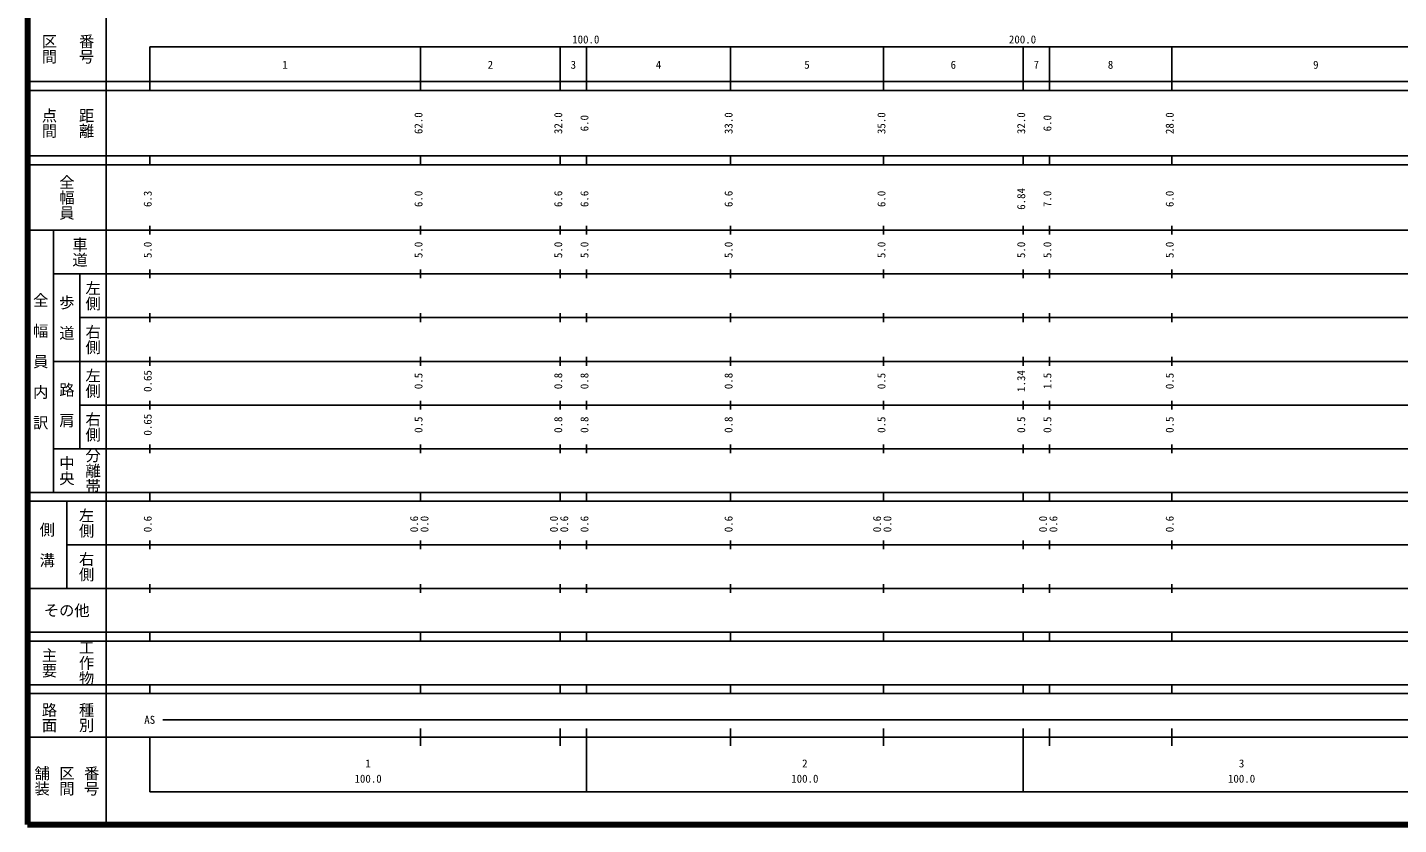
# Model space of a CAD drawing. Units: millimetres on the paper, enlarged 1000 times. Extents: x 40000 to 680000, y 20000 to 380000.
# Drawn here: x 40000 to 353949, y 20000 to 202409 of the extents above; entities that cross this region are included whole.
import ezdxf
from ezdxf.enums import TextEntityAlignment as Align

# ---------------------------------------------------------------- set-up
doc = ezdxf.new("R2010")
doc.units = ezdxf.units.MM
doc.header["$LTSCALE"] = 1000
doc.layers.add('M-TTL', color=2, linetype='Continuous', lineweight=140)
doc.layers.add('M-TTL-BAND', color=7, linetype='Continuous', lineweight=25)
doc.styles.add('@ＭＳ ゴシック', font='')
doc.styles.add('ＭＳ ゴシック', font='')
doc.styles.get('@ＭＳ ゴシック').set_extended_font_data('@MS Gothic')
doc.styles.get('ＭＳ ゴシック').set_extended_font_data('MS Gothic')

msp = doc.modelspace()

# ---------------------------------------------------------------- linework, layer by layer
at = {"layer": 'M-TTL'}
for p, q in [((40000, 380000), (40000, 20000)), ((40000, 20000), (680000, 20000))]:
    msp.add_line(p, q, dxfattribs=at)
at = {"layer": 'M-TTL-BAND'}
for p, q in [((58000, 370000), (58000, 20000)), ((68000, 198000), (579000, 198000)), ((68000, 198000), (68000, 188000)), ((130000, 188000), (130000, 198000)), ((162000, 188000), (162000, 198000)), ((168000, 188000), (168000, 198000)), ((201000, 188000), (201000, 198000)), ((236000, 188000), (236000, 198000)), ((268000, 188000), (268000, 198000)), ((274000, 188000), (274000, 198000)), ((302000, 188000), (302000, 198000)), ((40000, 190000), (579000, 190000)), ((40000, 188000), (579000, 188000)), ((40000, 173000), (579000, 173000)), ((68000, 171000), (68000, 173000)), ((130000, 171000), (130000, 173000)), ((162000, 171000), (162000, 173000)), ((168000, 171000), (168000, 173000)), ((201000, 171000), (201000, 173000)), ((236000, 171000), (236000, 173000)), ((268000, 171000), (268000, 173000)), ((274000, 171000), (274000, 173000)), ((302000, 171000), (302000, 173000)), ((40000, 171000), (579000, 171000)), ((68000, 155000), (68000, 157000)), ((130000, 155000), (130000, 157000)), ((162000, 155000), (162000, 157000)), ((168000, 155000), (168000, 157000)), ((201000, 155000), (201000, 157000)), ((236000, 155000), (236000, 157000)), ((268000, 155000), (268000, 157000)), ((274000, 155000), (274000, 157000)), ((302000, 155000), (302000, 157000)), ((40000, 156000), (579000, 156000)), ((46000, 96000), (46000, 156000)), ((46000, 146000), (579000, 146000)), ((52000, 146000), (52000, 106000)), ((68000, 145000), (68000, 147000)), ((130000, 145000), (130000, 147000)), ((162000, 145000), (162000, 147000)), ((168000, 145000), (168000, 147000)), ((201000, 145000), (201000, 147000)), ((236000, 145000), (236000, 147000)), ((268000, 145000), (268000, 147000)), ((274000, 145000), (274000, 147000)), ((302000, 145000), (302000, 147000)), ((52000, 136000), (579000, 136000)), ((68000, 135000), (68000, 137000)), ((130000, 135000), (130000, 137000)), ((162000, 135000), (162000, 137000)), ((168000, 135000), (168000, 137000)), ((201000, 135000), (201000, 137000)), ((236000, 135000), (236000, 137000)), ((268000, 135000), (268000, 137000)), ((274000, 135000), (274000, 137000)), ((302000, 135000), (302000, 137000)), ((46000, 126000), (579000, 126000)), ((68000, 125000), (68000, 127000)), ((130000, 125000), (130000, 127000)), ((162000, 125000), (162000, 127000)), ((168000, 125000), (168000, 127000)), ((201000, 125000), (201000, 127000)), ((236000, 125000), (236000, 127000)), ((268000, 125000), (268000, 127000)), ((274000, 125000), (274000, 127000)), ((302000, 125000), (302000, 127000)), ((68000, 115000), (68000, 117000)), ((130000, 115000), (130000, 117000)), ((162000, 115000), (162000, 117000)), ((168000, 115000), (168000, 117000)), ((201000, 115000), (201000, 117000)), ((236000, 115000), (236000, 117000)), ((268000, 115000), (268000, 117000)), ((274000, 115000), (274000, 117000)), ((302000, 115000), (302000, 117000)), ((52000, 116000), (579000, 116000)), ((68000, 105000), (68000, 107000)), ((130000, 105000), (130000, 107000)), ((162000, 105000), (162000, 107000)), ((168000, 105000), (168000, 107000)), ((201000, 105000), (201000, 107000)), ((236000, 105000), (236000, 107000)), ((268000, 105000), (268000, 107000)), ((274000, 105000), (274000, 107000)), ((302000, 105000), (302000, 107000)), ((46000, 106000), (579000, 106000)), ((40000, 96000), (579000, 96000)), ((68000, 94000), (68000, 96000)), ((130000, 94000), (130000, 96000)), ((162000, 94000), (162000, 96000)), ((168000, 94000), (168000, 96000)), ((201000, 94000), (201000, 96000)), ((236000, 94000), (236000, 96000)), ((268000, 94000), (268000, 96000)), ((274000, 94000), (274000, 96000)), ((302000, 94000), (302000, 96000)), ((40000, 94000), (579000, 94000)), ((49000, 94000), (49000, 74000)), ((68000, 83000), (68000, 85000)), ((130000, 83000), (130000, 85000)), ((162000, 83000), (162000, 85000)), ((168000, 83000), (168000, 85000)), ((201000, 83000), (201000, 85000)), ((236000, 83000), (236000, 85000)), ((268000, 83000), (268000, 85000)), ((274000, 83000), (274000, 85000)), ((302000, 83000), (302000, 85000)), ((49000, 84000), (579000, 84000)), ((40000, 74000), (579000, 74000)), ((68000, 73000), (68000, 75000)), ((130000, 73000), (130000, 75000)), ((162000, 73000), (162000, 75000)), ((168000, 73000), (168000, 75000)), ((201000, 73000), (201000, 75000)), ((236000, 73000), (236000, 75000)), ((268000, 73000), (268000, 75000)), ((274000, 73000), (274000, 75000)), ((302000, 73000), (302000, 75000)), ((40000, 64000), (579000, 64000)), ((68000, 62000), (68000, 64000)), ((130000, 62000), (130000, 64000)), ((162000, 62000), (162000, 64000)), ((168000, 62000), (168000, 64000)), ((201000, 62000), (201000, 64000)), ((236000, 62000), (236000, 64000)), ((268000, 62000), (268000, 64000)), ((274000, 62000), (274000, 64000)), ((302000, 62000), (302000, 64000)), ((40000, 62000), (579000, 62000)), ((40000, 52000), (579000, 52000)), ((68000, 50000), (68000, 52000)), ((130000, 50000), (130000, 52000)), ((162000, 50000), (162000, 52000)), ((168000, 50000), (168000, 52000)), ((201000, 50000), (201000, 52000)), ((236000, 50000), (236000, 52000)), ((268000, 50000), (268000, 52000)), ((274000, 50000), (274000, 52000)), ((302000, 50000), (302000, 52000)), ((40000, 50000), (579000, 50000)), ((71000, 44000), (514500, 44000)), ((130000, 38000), (130000, 42000)), ((162000, 38000), (162000, 42000)), ((168000, 27500), (168000, 42000)), ((201000, 38000), (201000, 42000)), ((236000, 38000), (236000, 42000)), ((268000, 27500), (268000, 42000)), ((274000, 38000), (274000, 42000)), ((302000, 38000), (302000, 42000)), ((40000, 40000), (579000, 40000)), ((68000, 40000), (68000, 27500)), ((68000, 27500), (579000, 27500))]:
    msp.add_line(p, q, dxfattribs=at)

# ---------------------------------------------------------------- texts
at = {"layer": 'M-TTL-BAND', "style": '@ＭＳ ゴシック'}
for s, p in [('区間', (45000, 197500)), ('番号', (53500, 197500)), ('点間', (45000, 180500)), ('距離', (53500, 180500)), ('全幅員', (49000, 163500)), ('車道', (52000, 151000)), ('全\u3000幅\u3000員\u3000内\u3000訳', (43000, 126000)), ('左側', (55000, 141000)), ('歩\u3000道', (49000, 136000)), ('右側', (55000, 131000)), ('左側', (55000, 121000)), ('路\u3000肩', (49000, 116000)), ('右側', (55000, 111000)), ('中央', (49000, 101000)), ('分離帯', (55000, 101000)), ('左側', (53500, 89000)), ('側\u3000溝', (44500, 84000)), ('右側', (53500, 79000)), ('主要', (45000, 57000)), ('工作物', (53500, 57000)), ('路面', (45000, 44500)), ('種別', (53500, 44500)), ('舗装', (43333, 30000)), ('区間', (49000, 30000)), ('番号', (54667, 30000))]:
    msp.add_text(s, height=2566, rotation=270, dxfattribs=at).set_placement(p, align=Align.MIDDLE_CENTER)
at = {"layer": 'M-TTL-BAND', "style": 'ＭＳ ゴシック'}
for s, p in [('100.0', (167844, 198195)), ('200.0', (267844, 198195)), ('1', (99000, 192405)), ('2', (146000, 192405)), ('3', (165000, 192405)), ('4', (184500, 192405)), ('5', (218500, 192405)), ('6', (252000, 192405)), ('7', (271000, 192405)), ('8', (288000, 192405)), ('9', (335000, 192405)), ('AS', (68000, 42500)), ('1', (118000, 32523)), ('2', (218000, 32523)), ('3', (318000, 32523)), ('100.0', (118000, 29033)), ('100.0', (218000, 29033)), ('100.0', (318000, 29033))]:
    msp.add_text(s, height=1833, dxfattribs=at).set_placement(p, align=Align.BOTTOM_CENTER)
for s, p in [('62.0', (131000, 180500)), ('32.0', (163000, 180500)), ('6.0', (169000, 180500)), ('33.0', (202000, 180500)), ('35.0', (237000, 180500)), ('32.0', (269000, 180500)), ('6.0', (275000, 180500)), ('28.0', (303000, 180500)), ('6.3', (69000, 163174)), ('6.0', (131000, 163174)), ('6.6', (163000, 163174)), ('6.6', (169000, 163174)), ('6.6', (202000, 163174)), ('6.0', (237000, 163174)), ('6.84', (269000, 163174)), ('7.0', (275000, 163174)), ('6.0', (303000, 163174)), ('5.0', (69000, 151500)), ('5.0', (131000, 151500)), ('5.0', (163000, 151500)), ('5.0', (169000, 151500)), ('5.0', (202000, 151500)), ('5.0', (237000, 151500)), ('5.0', (269000, 151500)), ('5.0', (275000, 151500)), ('5.0', (303000, 151500)), ('0.65', (69000, 121500)), ('0.5', (131000, 121500)), ('0.8', (163000, 121500)), ('0.8', (169000, 121500)), ('0.8', (202000, 121500)), ('0.5', (237000, 121500)), ('1.34', (269000, 121500)), ('1.5', (275000, 121500)), ('0.5', (303000, 121500)), ('0.65', (69000, 111500)), ('0.5', (131000, 111500)), ('0.8', (163000, 111500)), ('0.8', (169000, 111500)), ('0.8', (202000, 111500)), ('0.5', (237000, 111500)), ('0.5', (269000, 111500)), ('0.5', (275000, 111500)), ('0.5', (303000, 111500)), ('0.6', (69000, 88764)), ('0.6', (130000, 88764)), ('0.0', (132370, 88764)), ('0.0', (162000, 88764)), ('0.6', (164370, 88764)), ('0.6', (169000, 88764)), ('0.6', (202000, 88764)), ('0.6', (236000, 88764)), ('0.0', (238370, 88764)), ('0.0', (274000, 88764)), ('0.6', (276370, 88764)), ('0.6', (303000, 88764))]:
    msp.add_text(s, height=1833, rotation=90, dxfattribs=at).set_placement(p, align=Align.BOTTOM_CENTER)
msp.add_text('その他', height=2566, dxfattribs=at).set_placement((49000, 69000), align=Align.MIDDLE_CENTER)

doc.saveas('drawing.dxf')
